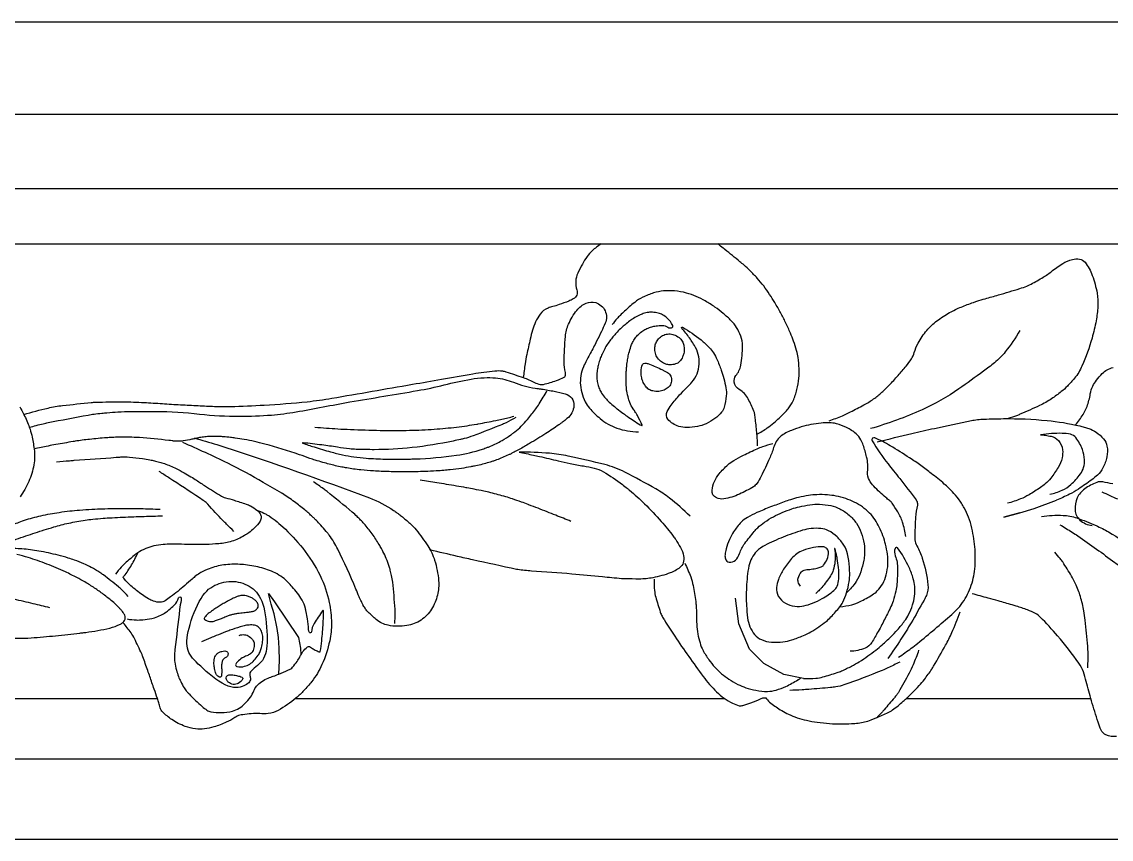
# Model space of a CAD drawing. Header units: millimetres. Extents: x 119.1 to 211.3, y 226 to 289.5.
# Drawn here: x 200.982 to 204.512, y 235.664 to 238.314 of the extents above; entities that cross this region are included whole.
import ezdxf

# ---------------------------------------------------------------- set-up
doc = ezdxf.new("R2010")
doc.units = ezdxf.units.MM

# ---------------------------------------------------------------- blocks, each defined once
blk = doc.blocks.new('*U272')
at = {"color": 0}
for p, q in [((-5.5, 1.3246), (5.5, 1.3246)), ((-5.5, 1.0257), (5.5, 1.0257)), ((-5.5, 0.7848), (5.5, 0.7848)), ((-5.5, 0.6046), (5.5, 0.6046)), ((-5.5, -0.8685), (-4.422, -0.8685)), ((-3.9747, -0.8685), (-2.5854, -0.8685)), ((-5.5, -1.064), (5.5, -1.064)), ((-5.5, -1.3246), (5.5, -1.3246))]:
    blk.add_line(p, q, dxfattribs=at)
for points in [[(-2.984, 0.6046, 0.041165), (-3.0135, 0.5823, 0.061853), (-3.0297, 0.5637, 0.020308), (-3.0447, 0.5393, 0.017926), (-3.0596, 0.5104, 0.195181), (-3.0626, 0.4558, -0.368666), (-3.0742, 0.4262, -0.02731), (-3.0887, 0.4195, -0.012903), (-3.1205, 0.4078, -0.016158), (-3.1408, 0.4016, 0.021936), (-3.1558, 0.3968, 0.152658), (-3.1818, 0.3768, 0.08564), (-3.2065, 0.3247, 0.010181), (-3.2138, 0.2964, 0.005776), (-3.225, 0.2461, 0.014475), (-3.2305, 0.2161, 0.009784), (-3.2363, 0.1715)], [(-2.4791, -0.0122, 0.022594), (-2.4457, 0.0082, 0.033194), (-2.4247, 0.0245, 0.011872), (-2.3899, 0.0569, 0.031933), (-2.3781, 0.07, 0.060413), (-2.3619, 0.0964, 0.049117), (-2.3496, 0.1324, 0.032351), (-2.3433, 0.1696, 0.039529), (-2.3426, 0.2005, 0.0208), (-2.3461, 0.2365, 0.032997), (-2.3507, 0.2588, 0.016417), (-2.3604, 0.2899, 0.019275), (-2.3706, 0.3157, 0.009926), (-2.3865, 0.3501, 0.010531), (-2.4028, 0.3819, 0.010202), (-2.4211, 0.4144, 0.012034), (-2.438, 0.4412, 0.018156), (-2.4574, 0.4684, 0.018822), (-2.4781, 0.4932, 0.014046), (-2.5021, 0.5185, 0.018922), (-2.5211, 0.536, 0.005465), (-2.5343, 0.547, 0.001499), (-2.5829, 0.5866, 0.005699), (-2.5888, 0.5912, 0.001944), (-2.6063, 0.6046)], [(-2.2453, 0.0313, 0.012745), (-2.2022, 0.0479, 0.020153), (-2.1756, 0.0603, 0.002462), (-2.1325, 0.0827, 0.012122), (-2.1239, 0.0875, 0.027533), (-2.0941, 0.1074, 0.028701), (-2.0678, 0.1296, 0.014162), (-2.0508, 0.1466, 0.00784), (-2.0215, 0.1786, 0.01251), (-1.9962, 0.2087, 0.017064), (-1.9789, 0.2319, 0.085971), (-1.9694, 0.2524, -0.058497), (-1.9571, 0.2831, -0.051475), (-1.9287, 0.3246, -0.058044), (-1.8961, 0.3551, -0.029496), (-1.8549, 0.3819, -0.034578), (-1.8171, 0.4002, -0.004865), (-1.7779, 0.4153, -0.017139), (-1.7667, 0.4191, -0.005461), (-1.7392, 0.4271, 0.003492), (-1.6963, 0.4393, 0.004257), (-1.6271, 0.4601, 0.013131), (-1.6049, 0.4676, 0.036117), (-1.5962, 0.4716, 0.007491), (-1.5561, 0.4941, 0.034319), (-1.526, 0.5146, -0.027324), (-1.4885, 0.5408, -0.073904), (-1.4571, 0.5544, -0.108142), (-1.4336, 0.5555, -0.187543), (-1.4162, 0.545, -0.076246), (-1.3927, 0.5026, -0.04419), (-1.377, 0.4453, -0.060468), (-1.3746, 0.4019, -0.029861), (-1.3803, 0.3558, -0.023826), (-1.3935, 0.2993, -0.03318), (-1.426, 0.209, -0.068863), (-1.4501, 0.1694, -0.023727), (-1.4734, 0.1435, -0.031177), (-1.4932, 0.1259, -0.01477), (-1.5245, 0.1028, -0.025789), (-1.5435, 0.0911, -0.017322), (-1.5638, 0.0808, -0.005722), (-1.6269, 0.0524, -0.014755), (-1.6381, 0.0479, -0.006276), (-1.665, 0.0384)], [(-2.4769, -0.0493, 0.004708), (-2.4781, -0.0252, 0.008645), (-2.4791, -0.0122, 0.004311), (-2.4841, 0.0359, 0.012365), (-2.4863, 0.0526, 0.05988), (-2.4894, 0.0631, 0.015053), (-2.5075, 0.1025, 0.152203), (-2.5363, 0.1327, -0.227821), (-2.5529, 0.1562, -0.216459), (-2.5473, 0.1777, 0.12638), (-2.5318, 0.2112, 0.044678), (-2.5259, 0.2745, 0.090556), (-2.5315, 0.3055, 0.048551), (-2.5455, 0.334, 0.05678), (-2.5623, 0.3554, 0.022926), (-2.5885, 0.3796, 0.024307), (-2.6153, 0.4, 0.021278), (-2.6467, 0.4197, 0.023729), (-2.6764, 0.4348, 0.044782), (-2.7076, 0.4456, 0.03758), (-2.7464, 0.4522, 0.047079), (-2.7819, 0.4521, 0.050947), (-2.8141, 0.4457, 0.040747), (-2.8495, 0.4316, 0.050762), (-2.8754, 0.4153, 0.01631), (-2.8931, 0.4004, 0.00938), (-2.9226, 0.373, 0.022013), (-2.9321, 0.363, 0.01202), (-2.9484, 0.3434)], [(-4.8544, 0.052, -0.017292), (-4.7763, 0.0729, -0.029342), (-4.7293, 0.0809, -0.002614), (-4.636, 0.0907, -0.016324), (-4.621, 0.0917, -0.010057), (-4.5344, 0.0929, -0.012544), (-4.4651, 0.0907, -0.002344), (-4.4059, 0.0871, 0.002876), (-4.3467, 0.0835, 0.001799), (-4.2894, 0.0805, 0.001976), (-4.2372, 0.0782, 0.016601), (-4.1849, 0.0778, 0.007928), (-4.0757, 0.0824, 0.010524), (-3.9369, 0.0934, 0.018082), (-3.8567, 0.1044, 0.000047), (-3.7262, 0.1271, -0.000022), (-3.5957, 0.1498, -0.000009), (-3.501, 0.1663, -0.000008), (-3.3993, 0.184, -0.019617), (-3.328, 0.1935, -0.058942), (-3.304, 0.1929, -0.041423), (-3.2924, 0.1903, -0.008337), (-3.2363, 0.1715, -0.031284), (-3.1999, 0.1559, 0.063288), (-3.1814, 0.1494, 0.11331), (-3.1706, 0.1495, 0.027774), (-3.1289, 0.1622, 0.02563), (-3.1037, 0.1729, 0.173606), (-3.1007, 0.1759, 0.169603), (-3.0996, 0.1882, -0.060552), (-3.1036, 0.2218, -0.011132), (-3.1026, 0.2634, -0.011093), (-3.0998, 0.3051, -0.080529), (-3.0897, 0.3445, -0.062678), (-3.0631, 0.3893, -0.131199), (-3.0322, 0.4127, -0.168804), (-3.0018, 0.4143, -0.217886), (-2.9714, 0.3881, -0.214379), (-2.9711, 0.3474, -0.006798), (-2.9832, 0.3208, -0.005611), (-2.9987, 0.289, -0.009741), (-3.0192, 0.2498, 0.010316), (-3.0386, 0.2127, 0.121707), (-3.0515, 0.155, 0.112037), (-3.0358, 0.0928, 0.065895), (-3.0221, 0.0728, 0.032801), (-2.9873, 0.0388, 0.09329), (-2.9332, 0.0078, 0.081593), (-2.8631, -0.0044)], [(-1.4474, 0.0179, 0.036292), (-1.4224, 0.0519, 0.052938), (-1.4096, 0.0779, 0.047705), (-1.399, 0.1186, -0.076206), (-1.391, 0.1437, -0.04598), (-1.3792, 0.1626, -0.035474), (-1.3603, 0.1843, -0.12963), (-1.3254, 0.2045, 0.150859)], [(-1.6269, 0.324, -0.032426), (-1.6747, 0.2548, -0.055051), (-1.7096, 0.2195, -0.01219), (-1.7454, 0.1919, -0.005625), (-1.8249, 0.1349, -0.04687), (-1.9443, 0.0672, -0.036104), (-2.1115, 0.006)], [(-4.868, 0.0763, -0.03426), (-4.8544, 0.052, -0.010433), (-4.8452, 0.0314, -0.010462), (-4.8369, 0.0105, -0.035305), (-4.8292, -0.0156, -0.021294), (-4.8214, -0.0601, -0.074116), (-4.8222, -0.1114, -0.066957), (-4.8389, -0.1656, -0.042115), (-4.8671, -0.2153, -0.048687)], [(-4.8369, 0.0105, -0.004228), (-4.7916, 0.0221, -0.012185), (-4.7758, 0.0256, -0.002206), (-4.6464, 0.0502, -0.014888), (-4.6272, 0.0532, -0.00397), (-4.6021, 0.0561, -0.005926), (-4.5854, 0.0577, -0.007883), (-4.5498, 0.0602, -0.006515), (-4.5066, 0.0619, -0.00685), (-4.4924, 0.0621, -0.001494), (-4.4269, 0.0619, -0.026851), (-4.2854, 0.0534, 0.029176), (-4.1552, 0.0461, 0.01859), (-4.0526, 0.0502, 0.023644), (-3.9726, 0.0603, 0.005011), (-3.8853, 0.0763, -0.004855), (-3.798, 0.0924, -0.002522), (-3.6886, 0.1108, 0.002251), (-3.5792, 0.1293, 0.019435), (-3.4924, 0.1478, -0.019485), (-3.4056, 0.1664, -0.03024), (-3.363, 0.1711, -0.035061), (-3.3261, 0.1704, -0.074387), (-3.2682, 0.1563, 0.060532), (-3.1976, 0.1371, 0.001454), (-3.188, 0.1357, -0.001268), (-3.1769, 0.1342, -0.013055), (-3.1359, 0.1271, -0.015127), (-3.101, 0.1191, -0.167956), (-3.0791, 0.1045, -0.181975), (-3.0722, 0.0811, -0.103665), (-3.0789, 0.0577, -0.101199), (-3.0947, 0.0384, -0.001745), (-3.1047, 0.0303, -0.011217), (-3.1063, 0.0291, -0.001875), (-3.1134, 0.024, -0.001726), (-3.1212, 0.0184, -0.011802), (-3.1628, -0.0096, -0.009482), (-3.2161, -0.0423, -0.005065), (-3.2497, -0.0616, -0.010396), (-3.2663, -0.0704, -0.003773), (-3.2759, -0.0752, -0.004253), (-3.2845, -0.0793, -0.010706), (-3.304, -0.0879, -0.011155), (-3.323, -0.0954, -0.006198), (-3.333, -0.0989, -0.006141), (-3.3432, -0.1022, -0.010141), (-3.3635, -0.108, -0.009572), (-3.3852, -0.1133, -0.00449), (-3.3947, -0.1154, -0.003592), (-3.4068, -0.1178, -0.011434), (-3.436, -0.1227, -0.00905), (-3.4733, -0.1274, -0.005638), (-3.4936, -0.1294, -0.004631), (-3.5184, -0.1312, -0.009264), (-3.5548, -0.133, -0.005835), (-3.6128, -0.134, -0.008253), (-3.6713, -0.1334, -0.009573), (-3.7217, -0.131, -0.00745), (-3.7625, -0.1278, -0.012377), (-3.787, -0.1248, -0.005869), (-3.808, -0.1215, -0.007554), (-3.8242, -0.1185, -0.006465), (-3.8453, -0.114, -0.006766), (-3.8653, -0.1091, -0.007214), (-3.8855, -0.1036, -0.005711), (-3.9109, -0.096, -0.011298), (-3.9277, -0.0903, 0.005566), (-3.9616, -0.0784, 0.014549), (-4.0741, -0.044, 0.025049), (-4.1408, -0.0293, 0.005358), (-4.1696, -0.0247, 0.009923), (-4.1852, -0.0227, 0.004622), (-4.2079, -0.0205, 0.008486), (-4.2202, -0.0196, 0.009525), (-4.2349, -0.0191, 0.010994), (-4.2476, -0.0192, 0.010059), (-4.2597, -0.0198, 0.013599), (-4.2687, -0.0206, 0.007694), (-4.2767, -0.0218, 0.007242), (-4.2851, -0.0232, 0.015815), (-4.2975, -0.0259, -0.005029), (-4.3099, -0.0286, -0.012707), (-4.3379, -0.0336, -0.0277), (-4.3509, -0.0349, -0.01942), (-4.3601, -0.0349, -0.018447), (-4.3697, -0.0342, -0.007497), (-4.3746, -0.0336, 0.003638), (-4.3845, -0.0323, 0.015001), (-4.4803, -0.0232, 0.021821), (-4.5464, -0.0218, 0.005511), (-4.5691, -0.0226, 0.006966), (-4.587, -0.0237, 0.009363), (-4.6417, -0.0287, 0.01087), (-4.6886, -0.0349, 0.00373), (-4.6951, -0.036, 0.000441), (-4.7507, -0.0455, 0.008634), (-4.7762, -0.0503, 0.004841), (-4.8214, -0.0601)], [(-3.2609, 0.0417, -0.007876), (-3.2917, 0.0252, -0.021788), (-3.3032, 0.0199, -0.008197), (-3.3986, -0.0172, -0.026972), (-3.4283, -0.0264, -0.006725), (-3.4398, -0.0291, -0.003273), (-3.4634, -0.0342, -0.024502), (-3.5969, -0.0555, -0.027032), (-3.7192, -0.0622, -0.008182), (-3.7774, -0.0612, -0.021313), (-3.7997, -0.0596, -0.009917), (-3.8387, -0.0542, 0.007663), (-3.8891, -0.047, 0.004885), (-3.9501, -0.0398, 0.182633), (-3.9518, -0.0403, 0.610341), (-3.9517, -0.0409, 0.006753), (-3.9141, -0.0533, 0.009231), (-3.8605, -0.0692, 0.012849), (-3.8216, -0.0789, 0.019212), (-3.7851, -0.0856, 0.017756), (-3.7452, -0.0898, 0.012017), (-3.6836, -0.0927, 0.010647), (-3.6139, -0.0928, 0.002073), (-3.6064, -0.0926, 0.000823), (-3.5876, -0.0921, 0.028102), (-3.4524, -0.0802, 0.044591), (-3.369, -0.0604, 0.007438), (-3.3519, -0.0544, 0.013272), (-3.3424, -0.0506, 0.024582), (-3.3051, -0.0324, 0.030697), (-3.277, -0.0146, 0.005677), (-3.2691, -0.0088, 0.00822), (-3.2639, -0.0046, 0.023597), (-3.2429, 0.014, 0.022555), (-3.2229, 0.0355, 0.007348), (-3.2215, 0.0372, 0.000767), (-3.2083, 0.0538, 0.024676), (-3.1848, 0.0865, 0.020181), (-3.1597, 0.129)], [(-3.9115, 0.0107, 0.004073), (-3.8372, 0.0054, 0.007422), (-3.7964, 0.0034, 0.000238), (-3.7004, 0.0003, 0.004112), (-3.6948, 0.0002, 0.005002), (-3.6503, -0.0001, 0.004918), (-3.605, 0.0006, 0.005623), (-3.5647, 0.002, 0.005713), (-3.5251, 0.0043, 0.005979), (-3.488, 0.0073, 0.006344), (-3.4531, 0.011, 0.005876), (-3.4183, 0.0156, 0.006604), (-3.3873, 0.0205, 0.005166), (-3.3822, 0.0214, 0.00047), (-3.3258, 0.0323, 0.009673), (-3.3056, 0.0366, 0.004992), (-3.2666, 0.0461)], [(-2.0895, -0.0371, -0.003915), (-1.9778, -0.0096, -0.005972), (-1.9042, 0.0069, -0.000657), (-1.7845, 0.0321, -0.008189), (-1.7749, 0.034, -0.031689), (-1.7539, 0.0363, -0.00905), (-1.6802, 0.0384, -0.026685), (-1.5393, 0.0324, -0.03504), (-1.4333, 0.0147, -0.00991), (-1.4187, 0.0108, -0.009793), (-1.4041, 0.0064, -0.074257), (-1.3796, -0.0058, -0.064729), (-1.3565, -0.027, -0.129319), (-1.345, -0.051, -0.098512), (-1.3454, -0.0857, -0.068103), (-1.3581, -0.1212, -0.088051), (-1.3759, -0.1445, -0.026657), (-1.3945, -0.1598, -0.012279), (-1.4373, -0.1897, -0.0293), (-1.4666, -0.2067, -0.021322), (-1.509, -0.2259)], [(-1.9973, -0.3438, 0.046713), (-2.0075, -0.2975, 0.060041), (-2.0229, -0.264, 0.008348), (-2.0413, -0.235, 0.060737), (-2.0443, -0.2314, 0.023934), (-2.0499, -0.2267, -0.011923), (-2.0614, -0.2175, -0.02783), (-2.1006, -0.1809, -0.061898), (-2.115, -0.1615, -0.156548), (-2.1206, -0.1343, 0.08702), (-2.1239, -0.0853, 0.02009), (-2.1347, -0.0477, 0.041995), (-2.1421, -0.0305, 0.094083), (-2.1581, -0.0106, 0.064892), (-2.1889, 0.0094, 0.043236), (-2.2217, 0.0218, 0.064735), (-2.2449, 0.0252, 0.02921), (-2.2714, 0.0241, 0.023354), (-2.3041, 0.0192, 0.023543), (-2.3356, 0.0114, 0.022955), (-2.367, 0.0005, 0.062659), (-2.4022, -0.0189, 0.112962), (-2.4169, -0.0359, 0.044978), (-2.4252, -0.0555, -0.025569), (-2.4384, -0.0904, -0.014025), (-2.4658, -0.1484, -0.033615), (-2.4794, -0.1715, -0.103901), (-2.4907, -0.1822, -0.031357), (-2.5357, -0.2062, -0.067362), (-2.5862, -0.2215, -0.145505), (-2.6108, -0.2183, -0.328765), (-2.6247, -0.1938, -0.146416), (-2.6016, -0.1404, -0.032363), (-2.5734, -0.1111, -0.054527), (-2.5539, -0.0968, -0.014913), (-2.5231, -0.0802, -0.010506), (-2.4782, -0.0589, -0.023972), (-2.4606, -0.052, -0.013245), (-2.4281, -0.042)], [(-4.3024, -0.0243, -0.00272), (-4.2289, -0.0456, -0.007658), (-4.203, -0.0537, -0.010394), (-3.7349, -0.2186, -0.058752), (-3.6566, -0.259, -0.002128), (-3.6457, -0.2665, -0.006385), (-3.6421, -0.269, -0.015538), (-3.6313, -0.2774, -0.005935), (-3.6038, -0.3007, -0.046332), (-3.583, -0.3224, -0.022027), (-3.5458, -0.3737, -0.070676), (-3.5236, -0.4206, -0.054167), (-3.5107, -0.4868, -0.081973), (-3.5144, -0.5333, -0.076927), (-3.5335, -0.579, -0.108878), (-3.5676, -0.6144, -0.107477), (-3.6139, -0.6325, -0.089781), (-3.6739, -0.6313, -0.125507), (-3.7129, -0.6125, -0.019085), (-3.7394, -0.5885, -0.05669), (-3.7471, -0.5791, -0.003443), (-3.7547, -0.5669, -0.017251), (-3.7562, -0.5644, -0.005984), (-3.7611, -0.5547, -0.007522), (-3.7649, -0.5469, -0.014142), (-3.7684, -0.5387, 0.004657), (-3.7785, -0.5138, 0.016818), (-3.8375, -0.3846, 0.045342), (-3.8652, -0.3397, 0.003662), (-3.8718, -0.331, 0.008562), (-3.8747, -0.3274, 0.009637), (-3.8927, -0.3066, 0.012817), (-3.9069, -0.2915, 0.004925), (-3.9115, -0.2869, 0.00306), (-3.9191, -0.2797, 0.016801), (-3.9446, -0.2571, 0.013643), (-3.9777, -0.2313, 0.008111), (-3.9979, -0.217, 0.008732), (-4.017, -0.2043, 0.010091), (-4.0188, -0.2032, 0.000304), (-4.0787, -0.1683, 0.016464), (-4.194, -0.1063, 0.013462), (-4.3393, -0.0391)], [(-2.0203, -0.7349, 0.006618), (-1.979, -0.7055, 0.013038), (-1.9587, -0.6898, 0.009325), (-1.8479, -0.596, 0.036981), (-1.8223, -0.5699, 0.03946), (-1.8041, -0.5445, 0.03988), (-1.7903, -0.5169, 0.031068), (-1.7799, -0.4857, 0.034707), (-1.7743, -0.4568, 0.024202), (-1.7718, -0.4224, 0.022778), (-1.7725, -0.3857, 0.020157), (-1.7763, -0.3506, 0.020289), (-1.7828, -0.3163, 0.032523), (-1.7936, -0.2804, 0.03751), (-1.8073, -0.2509, 0.032145), (-1.8261, -0.2216, 0.03682), (-1.846, -0.1986, 0.011663), (-1.8722, -0.1735, 0.015774), (-1.8926, -0.156, 0.006796), (-1.9143, -0.139, 0.004406), (-1.9483, -0.1137, 0.014358), (-1.9844, -0.0888, 0.008524), (-2.0471, -0.0496, 0.035325), (-2.0971, -0.0243, 0.285149), (-2.1045, -0.0254, 0.366401), (-2.1058, -0.0338, 0.030118), (-2.0541, -0.1084, 0.001419), (-2.0362, -0.131, -0.00129), (-2.0165, -0.1559, -0.005195), (-1.9635, -0.2247, -0.069155), (-1.9604, -0.2305, -0.151062), (-1.9595, -0.2421, 0.043133), (-1.9653, -0.2815, 0.007864), (-1.9675, -0.3355, 0.022783), (-1.9672, -0.3542, 0.116097), (-1.9611, -0.3742, -0.055092), (-1.9434, -0.4141, -0.049529), (-1.9251, -0.5007, -0.129398), (-1.9302, -0.5346, -0.026041), (-1.9375, -0.5494, -0.005022), (-1.9799, -0.6235, -0.011687), (-2.0125, -0.6763, -0.009598), (-2.0548, -0.7388)], [(-1.5297, -0.206, 0.064821), (-1.4905, -0.1938, 0.078069), (-1.462, -0.1749, 0.046947), (-1.4312, -0.1409, 0.090647), (-1.4206, -0.1194, 0.088154), (-1.418, -0.0947, 0.065055), (-1.4248, -0.0618, 0.083492), (-1.4458, -0.0232, 0.18007), (-1.4636, -0.0123, 0.039681), (-1.4902, -0.0093, 0.0304), (-1.525, -0.0102, 0.004239), (-1.5599, -0.0136, 0.898304), (-1.5599, -0.0139, 0.009234), (-1.5574, -0.0141, -0.004404), (-1.5524, -0.0145, -0.017596), (-1.5449, -0.0155, -0.006927), (-1.5259, -0.0188, -0.171149), (-1.5021, -0.0327, -0.144894), (-1.4891, -0.0622, -0.09255), (-1.4906, -0.0891, -0.074783), (-1.5032, -0.1198, -0.031755), (-1.5271, -0.1545, -0.05206), (-1.545, -0.1729, -0.025756), (-1.5605, -0.1846, -0.011297), (-1.5976, -0.2084, -0.043864), (-1.6249, -0.222, -0.029883), (-1.6675, -0.2358)], [(-1.3614, -0.1987, 0.010954), (-1.3106, -0.2218, 0.021455)], [(-1.3261, -0.1734, 0.008479), (-1.3587, -0.1665, 0.141736), (-1.3781, -0.1682, 0.061779), (-1.417, -0.1891, 0.131406), (-1.4414, -0.2186, 0.126683), (-1.4484, -0.2576, 0.192371), (-1.4326, -0.2901, 0.158662), (-1.393, -0.3079)], [(-3.25, -0.0702, -0.001646), (-3.2035, -0.0798, -0.003917), (-3.1841, -0.0841, -0.000574), (-3.123, -0.0981, 0.00091), (-3.0846, -0.1069, 0.020031), (-3.0408, -0.1149, -0.025569), (-3.0066, -0.1216, -0.071449), (-2.9763, -0.134, -0.031561), (-2.915, -0.1754, -0.002859), (-2.8996, -0.1873, -0.005769), (-2.8921, -0.1934, -0.022078), (-2.8433, -0.2375, -0.018389), (-2.7893, -0.2949, -0.008149), (-2.7694, -0.3184, -0.008166), (-2.7504, -0.3424, -0.020897), (-2.7424, -0.3538, -0.009821), (-2.727, -0.379, -0.088573), (-2.7169, -0.4065, -0.117992), (-2.7181, -0.4286, -0.153493), (-2.729, -0.4445, -0.08182), (-2.76, -0.4616, -0.0371), (-2.8163, -0.4771, -0.048811), (-2.8606, -0.4814, -0.004389), (-2.9058, -0.4809, -0.016062), (-2.9181, -0.4803, -0.003905), (-2.9802, -0.4746, 0.002461), (-3.0786, -0.4653, 0.007299), (-3.2096, -0.4555, -0.021307), (-3.2544, -0.4509, -0.017217), (-3.258, -0.4503, -0.000439), (-3.4006, -0.4191, -0.003156), (-3.45, -0.408, -0.00175), (-3.5389, -0.387)], [(-2.6958, -0.2774, 0.023498), (-2.7624, -0.2192, 0.03889), (-2.8068, -0.1893, 0.009416), (-2.9074, -0.1349, 0.030699), (-2.9395, -0.1207, 0.027457), (-2.9718, -0.1107, 0.007583), (-3.0909, -0.0828, 0.033734), (-3.1514, -0.0739, 0.02088), (-3.25, -0.0702)], [(-4.7484, -0.1011, -0.00055), (-4.7068, -0.0978, -0.001452), (-4.6911, -0.0966, -0.000544), (-4.5555, -0.0869, -0.004841), (-4.5402, -0.0859, -0.030897), (-4.5127, -0.0862, -0.01988), (-4.4701, -0.091, -0.007475), (-4.4459, -0.0951, -0.012654), (-4.4317, -0.0981, -0.01157), (-4.4152, -0.1024, -0.011779), (-4.3992, -0.1074, -0.01708), (-4.3802, -0.1146, -0.016339), (-4.3608, -0.1234, -0.012149), (-4.3349, -0.137, -0.013971), (-4.3131, -0.15, -0.003789), (-4.2956, -0.1612, 0.002219), (-4.2658, -0.1805, 0.003904), (-4.2144, -0.2129, 0.043739), (-4.2095, -0.2154, 0.030581), (-4.2008, -0.2182, -0.009766), (-4.1733, -0.2261, -0.002051), (-4.1545, -0.2319, -0.001914), (-4.1344, -0.2383, -0.051544), (-4.1201, -0.2446, -0.032602), (-4.0995, -0.2582, -0.092643), (-4.089, -0.2698, -0.127392), (-4.0857, -0.2807, -0.152727), (-4.0891, -0.2936, -0.066076), (-4.1083, -0.3168, -0.022933), (-4.1259, -0.3316, -0.032046), (-4.1396, -0.3408, -0.05491), (-4.181, -0.3591, -0.058786), (-4.2225, -0.3671, -0.009274), (-4.2653, -0.3694, -0.010188), (-4.3044, -0.3699, -0.009442), (-4.3442, -0.3689, 0.01156), (-4.3767, -0.3683, 0.025383), (-4.4035, -0.3697, 0.022784), (-4.433, -0.3742, 0.051843), (-4.4596, -0.3824, 0.048986), (-4.4855, -0.3965, 0.023007), (-4.4974, -0.4054, 0.008993), (-4.5263, -0.4302, 0.028605), (-4.5392, -0.4431, 0.017815), (-4.558, -0.4657)], [(-4.1739, -0.3272, -0.002318), (-4.1977, -0.3038, -0.004559), (-4.2096, -0.2917, -0.01023), (-4.2586, -0.2391, 0.049335), (-4.2696, -0.229, 0.015499), (-4.2732, -0.2265, 0.00058), (-4.3714, -0.1619, 0.001134), (-4.3855, -0.1528, 0.000521), (-4.4161, -0.1329)], [(-3.6525, -0.6258, 0.008695), (-3.6515, -0.5926, 0.021152), (-3.6518, -0.5789, 0.007924), (-3.6594, -0.4917, 0.031112), (-3.663, -0.4697, 0.009117), (-3.6674, -0.4523, 0.013966), (-3.6707, -0.4412, 0.017878), (-3.6803, -0.4152, 0.019092), (-3.6911, -0.3917, 0.009167), (-3.6961, -0.382, 0.006666), (-3.7035, -0.3691, 0.025121), (-3.7259, -0.3349, 0.024531), (-3.7523, -0.3023, 0.008651), (-3.7634, -0.2902, 0.008815), (-3.7748, -0.2788, 0.019702), (-3.7904, -0.2646, 0.00395), (-3.8718, -0.1981, 0.015115), (-3.8839, -0.1889, 0.005779), (-3.9166, -0.1663)], [(-3.082, -0.2944, 0.001495), (-3.1311, -0.2747, 0.002617), (-3.1592, -0.2636, 0.000057), (-3.2181, -0.2409, 0.001507), (-3.2204, -0.24, 0.005429), (-3.2425, -0.2319, 0.004208), (-3.2712, -0.222, 0.007509), (-3.2934, -0.2149, 0.006992), (-3.3174, -0.208, 0.006838), (-3.3418, -0.2017, 0.007383), (-3.3647, -0.1965, 0.00398), (-3.3952, -0.1903, 0.005178), (-3.4188, -0.1859, 0.001402), (-3.4211, -0.1855, 0.000051), (-3.4854, -0.1747, 0.002458), (-3.5163, -0.1696, 0.001404), (-3.5703, -0.1612)], [(-2.2104, -0.5712, 0.039457), (-2.1722, -0.5647, 0.053327), (-2.1452, -0.5547, 0.024626), (-2.1059, -0.5327, 0.053798), (-2.0896, -0.5199, 0.070565), (-2.0717, -0.4966, 0.067418), (-2.0603, -0.468, 0.0465), (-2.0549, -0.433, 0.051751), (-2.0563, -0.4012, 0.023039), (-2.0626, -0.3688, 0.026872), (-2.0708, -0.3416, 0.027439), (-2.0831, -0.3128, 0.032163), (-2.0964, -0.2895, 0.048567), (-2.1142, -0.2676, 0.044419), (-2.1376, -0.2477, 0.037222), (-2.1638, -0.2321, 0.038366), (-2.1912, -0.2209, 0.02765), (-2.223, -0.2125, 0.032546), (-2.2506, -0.2087, 0.025136), (-2.2855, -0.208, 0.03331), (-2.3117, -0.2105, 0.017141), (-2.3445, -0.2171, 0.020901), (-2.371, -0.2245, 0.008747), (-2.3908, -0.2313, 0.003909), (-2.4348, -0.2477, 0.014924), (-2.4791, -0.2662, 0.020648), (-2.5101, -0.2818, 0.074571), (-2.5301, -0.2972, 0.047192), (-2.5548, -0.3284, 0.040199), (-2.568, -0.3528, 0.034013), (-2.5792, -0.3837, 0.052378), (-2.5827, -0.4029, 0.081799), (-2.5815, -0.4154, 0.298651), (-2.5687, -0.427, 0.240827), (-2.549, -0.4205, 0.114684), (-2.5355, -0.3985, -0.080549), (-2.5186, -0.3663, -0.010137), (-2.4877, -0.3269, -0.031841), (-2.4768, -0.3152, -0.036431), (-2.4546, -0.297, -0.031129), (-2.426, -0.2794, -0.021638), (-2.397, -0.2656, -0.021136), (-2.3663, -0.2541, -0.024093), (-2.3418, -0.2473, -0.0175), (-2.3075, -0.2409, -0.047493), (-2.2762, -0.2391, -0.039952), (-2.2393, -0.2435, -0.070882), (-2.2109, -0.2536, -0.0585), (-2.1807, -0.2742, -0.062734), (-2.1571, -0.3005, -0.064039), (-2.1412, -0.3313, -0.049167), (-2.1321, -0.3668, -0.053113), (-2.1306, -0.4008, -0.037571), (-2.1332, -0.4203, -0.018955), (-2.1428, -0.4579, -0.076947), (-2.1578, -0.4899, -0.056269), (-2.189, -0.5265)], [(-4.9456, -0.3299, -0.010593), (-4.9165, -0.3154, -0.019712), (-4.9004, -0.3086, -0.001784), (-4.859, -0.2931, -0.010918), (-4.8522, -0.2907, -0.011117), (-4.8262, -0.283, -0.010906), (-4.7994, -0.2763, -0.009656), (-4.7696, -0.2701, -0.009927), (-4.7405, -0.2653, -0.007884), (-4.7061, -0.2608, -0.008426), (-4.6739, -0.2577, -0.006174), (-4.6341, -0.255, -0.00681), (-4.5981, -0.2535, -0.004707), (-4.5922, -0.2534, -0.000343), (-4.5115, -0.2528, -0.008505), (-4.4762, -0.2531, -0.004718), (-4.4127, -0.2554)], [(-4.939, -0.3778, -0.008869), (-4.8868, -0.3557, -0.015424), (-4.8562, -0.3444, -0.000462), (-4.7947, -0.324, -0.005181), (-4.7892, -0.3222, -0.004302), (-4.7574, -0.3127, -0.005765), (-4.7336, -0.3061, -0.010299), (-4.7093, -0.3002, -0.0096), (-4.683, -0.2949, -0.009354), (-4.6561, -0.2906, -0.010096), (-4.6311, -0.2875, -0.005403), (-4.5977, -0.2845, -0.00703), (-4.5719, -0.2828, -0.00189), (-4.5685, -0.2826, -0.000092), (-4.4988, -0.2795, -0.003296), (-4.4648, -0.2783, -0.001898), (-4.4058, -0.2767)], [(-4.0995, -0.2582, -0.014888), (-4.0772, -0.2675, -0.031751), (-4.0671, -0.2728, -0.050698), (-4.0159, -0.3119, -0.034317), (-3.9511, -0.3816, -0.056367), (-3.8947, -0.47, -0.064173), (-3.8651, -0.5573, -0.047036), (-3.858, -0.6241, -0.055165), (-3.8637, -0.6812, -0.05129), (-3.8887, -0.7586, -0.064409), (-3.9222, -0.8141, -0.022727), (-3.9472, -0.8428, -0.024637), (-3.9727, -0.8669, -0.049705), (-4.0303, -0.9073, -0.103386), (-4.0629, -0.9175, -0.045464), (-4.0898, -0.9177, 0.043898), (-4.1177, -0.9179, 0.010367), (-4.1453, -0.921, 0.029438), (-4.155, -0.9229, 0.088379), (-4.1708, -0.9301, -0.047763), (-4.1987, -0.9457, -0.030314), (-4.239, -0.9606, -0.041676), (-4.2696, -0.967, -0.063853), (-4.2984, -0.967, -0.053535), (-4.3318, -0.9589, -0.032066), (-4.3542, -0.9493, -0.031736), (-4.3754, -0.9367, -0.048792), (-4.4045, -0.9124, -0.114452), (-4.4131, -0.8985, -0.016304), (-4.4177, -0.8828, 0.017865), (-4.422, -0.8685, 0.000266), (-4.4322, -0.8388, 0.000369), (-4.4395, -0.8173, 0.001558), (-4.4531, -0.7781, 0.001358), (-4.469, -0.7331, 0.023231), (-4.4727, -0.7239, 0.004207), (-4.4962, -0.6745, 0.04163), (-4.5073, -0.6557, 0.022519), (-4.5323, -0.6237)], [(-1.5576, -0.2789, -0.047157), (-1.4872, -0.275, -0.074237), (-1.4431, -0.2834, -0.019503), (-1.3805, -0.308, -0.028539), (-1.3396, -0.3289, -0.039949), (-1.2519, -0.3899, -0.041601)], [(-1.3146, -0.9915, -0.127049), (-1.3484, -0.9867, -0.198928), (-1.3641, -0.9709, -0.018638), (-1.3737, -0.945, -0.007112), (-1.3952, -0.8759, -0.00939), (-1.4125, -0.8131, 0.019145), (-1.4215, -0.7825, 0.073836), (-1.4361, -0.754, 0.021008), (-1.5051, -0.6658, 0.018167), (-1.5611, -0.6046, 0.078826), (-1.5766, -0.5932, 0.027856), (-1.6027, -0.5815, 0.020901), (-1.6388, -0.5693, 0.000565), (-1.6524, -0.5654, 0.000171), (-1.6972, -0.5525, 0.002896), (-1.7299, -0.5433, 0.001815), (-1.7821, -0.5291)], [(-2.189, -0.5265, 0.033856), (-2.1805, -0.4901, 0.047399), (-2.1787, -0.4633, 0.020335), (-2.1815, -0.4218, 0.037675), (-2.1856, -0.3997, 0.07395), (-2.1975, -0.3721, 0.062982), (-2.2197, -0.3447, 0.071994), (-2.2476, -0.3247, 0.098104), (-2.2718, -0.3177, 0.045392), (-2.3036, -0.3179, 0.050797), (-2.3314, -0.3235, 0.00932), (-2.3633, -0.3339, 0.009415), (-2.3944, -0.3454, 0.013099), (-2.4249, -0.3583, 0.013588), (-2.4536, -0.3723, 0.073213), (-2.4798, -0.3913, 0.087232), (-2.4957, -0.4134, 0.051736), (-2.505, -0.4389, 0.039969), (-2.5107, -0.4736, 0.008826), (-2.513, -0.5083, 0.010053), (-2.5139, -0.5388, 0.017795), (-2.5131, -0.5677, 0.013091), (-2.5096, -0.6067, 0.070865), (-2.5019, -0.6359, 0.072108), (-2.4866, -0.6612, 0.11614), (-2.4649, -0.6779, 0.092625), (-2.4317, -0.6859, 0.040901), (-2.3952, -0.6848, 0.050934), (-2.3665, -0.6786, 0.020653), (-2.3288, -0.6646, 0.03036), (-2.3042, -0.6525, 0.020281), (-2.279, -0.6367, 0.020378), (-2.2553, -0.619, 0.033949), (-2.2393, -0.6042, 0.016905), (-2.2104, -0.5712, 0.059801), (-2.2009, -0.5563, 0.032938), (-2.189, -0.5265)], [(-1.4973, -0.3054, -0.005275), (-1.4578, -0.3296, -0.011085), (-1.4394, -0.3417, -0.008329), (-1.3197, -0.4275, -0.033992), (-1.2922, -0.4509, -0.037115), (-1.2733, -0.4724, -0.035367), (-1.2568, -0.4977, -0.031539), (-1.2417, -0.5295, -0.036284), (-1.2324, -0.5586, -0.020129), (-1.2263, -0.5894, -0.017427), (-1.222, -0.6253, -0.018441), (-1.2201, -0.664, -0.01906), (-1.2211, -0.7015, -0.033832), (-1.2265, -0.742, -0.042865), (-1.2355, -0.7729, -0.0241), (-1.2419, -0.7871, -0.007374), (-1.2655, -0.8321, -0.025241), (-1.2773, -0.8516, -0.015482), (-1.2992, -0.8817)], [(-4.5165, -0.5376, 0.010579), (-4.538, -0.5156, 0.023402), (-4.5484, -0.5064, 0.00509), (-4.5965, -0.4683, 0.022099), (-4.608, -0.4602, 0.010179), (-4.6226, -0.4512, 0.01121), (-4.6362, -0.4436, 0.019123), (-4.6607, -0.4319, 0.016224), (-4.6906, -0.4201, 0.014128), (-4.711, -0.4134, 0.008908), (-4.7437, -0.4043, 0.01929), (-4.8063, -0.3908, 0.022507), (-4.8607, -0.3837, 0.008169), (-4.8648, -0.3834, 0.001048), (-4.8967, -0.3818, 0.032752), (-4.9587, -0.3829, 0.026784), (-5.0337, -0.3932)], [(-2.3383, -0.5048, -0.106351), (-2.3455, -0.491, -0.13179), (-2.3456, -0.4783, -0.115175), (-2.3352, -0.4586, -0.177725), (-2.3224, -0.4515, -0.025642), (-2.3131, -0.4505, 0.024498), (-2.3033, -0.4496, 0.019339), (-2.284, -0.4459, 0.028201), (-2.271, -0.4421, 0.14638), (-2.2632, -0.4364, 0.062596), (-2.252, -0.4172, 0.113512), (-2.2478, -0.3933, 0.216653), (-2.2539, -0.3817, 0.151815), (-2.2658, -0.3771, 0.063733), (-2.2958, -0.379, 0.042406), (-2.3299, -0.3887, 0.066135), (-2.3499, -0.3995, 0.060097), (-2.3671, -0.4153, 0.032575), (-2.3928, -0.4498, 0.051022), (-2.4096, -0.4825, 0.068586), (-2.416, -0.5092, 0.156952), (-2.41, -0.5366, 0.135385), (-2.387, -0.5592, 0.089532), (-2.3569, -0.5695, 0.09483), (-2.3268, -0.5683, 0.038027), (-2.2991, -0.5596, 0.032141), (-2.2681, -0.5448, 0.046201), (-2.2299, -0.5186, 0.12138), (-2.2192, -0.5043, 0.08097), (-2.2138, -0.4812, 0.051153), (-2.2149, -0.4438, 0.004493), (-2.219, -0.4152, 0.017384), (-2.2204, -0.4079, 0.009318), (-2.2266, -0.3826, 0.352014), (-2.2272, -0.3821, 0.487419), (-2.2282, -0.3835, -0.051358), (-2.2258, -0.3963, -0.047069), (-2.2263, -0.4257, -0.051088), (-2.232, -0.4522, -0.066551), (-2.2409, -0.471, -0.029297), (-2.269, -0.5089, -0.026005), (-2.276, -0.5164, -0.01582), (-2.2885, -0.5278)], [(-2.3283, -0.804, 0.028465), (-2.2884, -0.803, 0.049081), (-2.2657, -0.7988, 0.008263), (-2.2193, -0.7847, 0.026341), (-2.2051, -0.7793, 0.015677), (-2.1723, -0.7636, 0.019943), (-2.1475, -0.7494, 0.013386), (-2.1195, -0.7308, 0.014114), (-2.0938, -0.7117, 0.013686), (-2.0734, -0.6946, 0.009616), (-2.0455, -0.669, 0.023303), (-2.0236, -0.6459, 0.020234), (-2.0007, -0.6173, 0.04377), (-1.9878, -0.5962, 0.032434), (-1.975, -0.5654, 0.052593), (-1.9686, -0.5373, 0.048211), (-1.9679, -0.506, 0.053609), (-1.9725, -0.4805, 0.035385), (-1.9862, -0.4438, 0.051875), (-2.0235, -0.3807, 0.61776), (-2.0318, -0.3821, 0.164946), (-2.031, -0.4061, -0.091908), (-2.0235, -0.4477, -0.017871), (-2.0255, -0.4974, -0.038556), (-2.029, -0.5202, -0.022562), (-2.0382, -0.5528, -0.030442), (-2.0475, -0.576, -0.006203), (-2.0541, -0.5896, -0.002117), (-2.0741, -0.6288, -0.010197), (-2.0866, -0.6518, -0.006523), (-2.1072, -0.6872, -0.161804), (-2.1285, -0.7054, -0.088974), (-2.1774, -0.7157)], [(-4.9167, -0.6718, 0.039367), (-4.8312, -0.672, 0.005347), (-4.7518, -0.6651, 0.005406), (-4.6734, -0.6566, 0.000425), (-4.6665, -0.6558, 0.00024), (-4.6541, -0.6543, 0.028285), (-4.5758, -0.6402, 0.062011), (-4.5417, -0.6274, 0.058308), (-4.5332, -0.6216, 0.085635), (-4.5287, -0.6161, 0.115877), (-4.526, -0.6069, 0.129641), (-4.5278, -0.5984, 0.030631), (-4.5328, -0.5897, 0.036564), (-4.5379, -0.5831, 0.006763), (-4.5449, -0.5756, 0.009046), (-4.5502, -0.5701, 0.019362), (-4.5678, -0.5541, 0.012549), (-4.5965, -0.5313, 0.014864), (-4.6254, -0.5107, 0.014245), (-4.6569, -0.491, 0.013727), (-4.6828, -0.4767, 0.009877), (-4.7198, -0.4585, 0.0172), (-4.7801, -0.4328, 0.01757), (-4.8408, -0.4118, 0.008995), (-4.877, -0.4014, 0.015685)], [(-4.5202, -0.6109, 0.030165), (-4.4901, -0.6141, 0.043705), (-4.4693, -0.6132, 0.008982), (-4.4402, -0.6089, 0.030547), (-4.4318, -0.6069, 0.039555), (-4.4106, -0.5988, 0.048002), (-4.3946, -0.5892, 0.015063), (-4.3849, -0.5815, 0.007995), (-4.3673, -0.5663, 0.15582), (-4.3533, -0.5425, -0.870344), (-4.3449, -0.5432, -0.05616), (-4.3452, -0.5496, 0.011517), (-4.3498, -0.5805, 0.0035), (-4.3649, -0.7093, 0.018279), (-4.3667, -0.7341, 0.047503), (-4.3658, -0.7508, 0.029925), (-4.3602, -0.7767, 0.021064), (-4.3536, -0.7969, 0.02444), (-4.3463, -0.8138, 0.025574), (-4.335, -0.8343, 0.038124), (-4.3257, -0.8469, 0.016366), (-4.3193, -0.8539, 0.005331), (-4.2986, -0.8746, 0.016153), (-4.2769, -0.8944, 0.024326), (-4.2615, -0.9064, 0.112972), (-4.2486, -0.9117, 0.045588), (-4.2145, -0.9141, 0.055666), (-4.1789, -0.9094, 0.083484), (-4.1569, -0.8999, 0.050025), (-4.1386, -0.8853, 0.042318), (-4.1206, -0.8643, 0.067648), (-4.1095, -0.8436, -0.09273), (-4.1006, -0.8288, -0.057146), (-4.0832, -0.8132, -0.058331), (-4.0632, -0.8023, -0.016978), (-4.0463, -0.7962, 0.015464), (-4.0279, -0.7895, 0.012746), (-3.9989, -0.7771, 0.03931), (-3.9899, -0.7722, 0.067221), (-3.9839, -0.7669, 0.022334), (-3.969, -0.7482, 0.043489), (-3.96, -0.7331, -0.04021), (-3.9503, -0.7167, -0.07346), (-3.9359, -0.7016, -0.247994), (-3.9295, -0.7005, -0.086403), (-3.9227, -0.704, 0.047436), (-3.9108, -0.7114, 0.012785), (-3.8983, -0.7173, 0.096948), (-3.8965, -0.7177, 0.365361), (-3.8942, -0.7159, 0.026955), (-3.8892, -0.6813, 0.005668), (-3.8848, -0.6236, 0.012897), (-3.8838, -0.5982, 0.010101), (-3.8838, -0.5872, 0.036045), (-3.8841, -0.5841, 0.666949), (-3.8862, -0.5836, 0.019264), (-3.914, -0.626, 0.110035), (-3.9229, -0.6526, -0.697196), (-3.9292, -0.6542, -0.144579), (-3.932, -0.6454, 0.037462), (-3.9357, -0.6106, 0.003522), (-3.9399, -0.5879, 0.006896), (-3.9423, -0.5764, 0.081982), (-3.9532, -0.5495, 0.044495), (-3.9848, -0.5067, 0.011695), (-3.9981, -0.4923, 0.020208), (-4.0064, -0.4845, 0.041063), (-4.0279, -0.4686, 0.039446), (-4.0526, -0.4559, 0.025349), (-4.0769, -0.4472, 0.024657), (-4.1026, -0.4407, 0.016285), (-4.1302, -0.4362, 0.0183), (-4.155, -0.4338, 0.023649), (-4.1804, -0.4335, 0.022797), (-4.2068, -0.4357, 0.03141), (-4.2309, -0.4404, 0.030977), (-4.2545, -0.4481, 0.029935), (-4.2807, -0.4603, 0.044471), (-4.297, -0.4711, 0.013473), (-4.3091, -0.4813, -0.006602), (-4.3335, -0.5026, -0.010179), (-4.379, -0.5395, -0.026919), (-4.3972, -0.5521, -0.133188), (-4.4124, -0.5567, -0.094792), (-4.4343, -0.553, -0.037801), (-4.451, -0.5454, -0.029898), (-4.4707, -0.5329, -0.024642), (-4.508, -0.5031, -0.039547), (-4.5287, -0.4817, -0.016932), (-4.533, -0.4761, -0.248953), (-4.5331, -0.4756, -0.091846), (-4.5328, -0.4751, 0.013239), (-4.5302, -0.472, 0.033138), (-4.5054, -0.4358, 0.033077), (-4.4855, -0.3965)], [(-1.4069, -0.7691, 0.009422), (-1.4064, -0.7225, 0.019042), (-1.4074, -0.6994, 0.005957), (-1.4155, -0.615, 0.016603), (-1.4198, -0.5849, 0.031074), (-1.431, -0.5383, 0.033317), (-1.4469, -0.4965, 0.025339), (-1.4598, -0.4719, 0.013025), (-1.4885, -0.426, 0.027895), (-1.4964, -0.4153, 0.013567), (-1.5145, -0.3948)], [(-2.7133, -0.43, -0.027608), (-2.6938, -0.4746, -0.046261), (-2.6861, -0.5027, -0.004933), (-2.6776, -0.5546, -0.018941), (-2.6761, -0.5682, -0.024198), (-2.6753, -0.597, 0.022425), (-2.6745, -0.6281, 0.026657), (-2.6706, -0.6596, 0.028451), (-2.6637, -0.6885, 0.048377), (-2.654, -0.7125, 0.03505), (-2.6352, -0.7428, 0.028901), (-2.6153, -0.7675, 0.030624), (-2.5938, -0.7883, 0.032181), (-2.5699, -0.8063, 0.028858), (-2.5411, -0.8229, 0.036893), (-2.5153, -0.8335, 0.03044), (-2.4825, -0.8421, 0.052009), (-2.4448, -0.8456, 0.07021), (-2.417, -0.8414, 0.037103), (-2.3857, -0.8294, 0.027951), (-2.3466, -0.8082, 0.008617), (-2.3439, -0.8065, 0.004151), (-2.3383, -0.8027)], [(-2.8124, -0.4822, 0.027448), (-2.8112, -0.5185, 0.045835), (-2.8072, -0.5399, 0.012368), (-2.7924, -0.5884, 0.044064), (-2.7867, -0.6015, 0.017202), (-2.7793, -0.6141, 0.004043), (-2.7454, -0.6664, 0.015037), (-2.6535, -0.7969, 0.03614), (-2.61, -0.847, 0.042011), (-2.5854, -0.8677, 0.043024), (-2.5583, -0.8835, 0.037368), (-2.5364, -0.8919, 0.137076), (-2.5299, -0.8921, 0.015592), (-2.5254, -0.8908, 0.00267), (-2.4994, -0.8822, 0.026346), (-2.4654, -0.8687, -0.087486), (-2.4547, -0.8659, -0.282264), (-2.4481, -0.8693, 0.099372), (-2.4346, -0.8837, 0.016846), (-2.3989, -0.9077, 0.028717), (-2.3768, -0.9197, 0.028823), (-2.3488, -0.931, 0.027969), (-2.3189, -0.9393, 0.019624), (-2.2844, -0.9454, 0.016739), (-2.2436, -0.9496, 0.015562), (-2.2056, -0.951, 0.01812), (-2.1729, -0.9501, 0.029488), (-2.1302, -0.9447, 0.057416), (-2.109, -0.9382), (-2.0852, -0.9277), (-2.056, -0.9149, 0.055563), (-2.0397, -0.9055, 0.023375), (-2.0052, -0.8775, 0.001204), (-1.999, -0.8719, 0.001975), (-1.9953, -0.8685, 0.011464), (-1.977, -0.851, 0.008572), (-1.9536, -0.8267, 0.023703), (-1.9367, -0.8068, 0.014959), (-1.9126, -0.7732, 0.017654), (-1.9066, -0.7636, 0.002568), (-1.8679, -0.6959, 0.026141), (-1.8477, -0.6552, 0.016343), (-1.821, -0.5877)], [(-4.7706, -0.5746, 0.001856), (-4.8242, -0.5614, 0.003229), (-4.855, -0.5542, 0.000088), (-4.9187, -0.5397, 0.001862), (-4.9217, -0.539, 0.0068), (-4.9456, -0.5341, 0.005256), (-4.9766, -0.5285, 0.009556), (-5.0003, -0.5249, 0.008884), (-5.0259, -0.5221, 0.008845), (-5.0516, -0.5201, 0.009524), (-5.0756, -0.5191, 0.005198), (-5.1073, -0.5188, 0.006737), (-5.1318, -0.5191, 0.001835), (-5.1348, -0.5192, 0.000086), (-5.2005, -0.5214, 0.003189), (-5.2324, -0.5227, 0.001833), (-5.2878, -0.5256)], [(-4.1566, -0.664, -0.115967), (-4.1392, -0.6619, -0.128933), (-4.1245, -0.6675, -0.104515), (-4.1116, -0.6816, -0.139072), (-4.1079, -0.6956, -0.100328), (-4.1117, -0.713, -0.130222), (-4.1204, -0.7238, -0.075733), (-4.1326, -0.7302, 0.065509), (-4.1469, -0.7373, 0.039534), (-4.1628, -0.75, 0.093409), (-4.168, -0.757, 0.473308), (-4.1644, -0.7646, 0.130319), (-4.1393, -0.7643, 0.073131), (-4.1227, -0.757, 0.07009), (-4.1083, -0.7448, 0.031691), (-4.0954, -0.7285, 0.049227), (-4.0889, -0.7167, 0.041748), (-4.0845, -0.7036, 0.028583), (-4.0809, -0.6837, 0.05751), (-4.0807, -0.6661, 0.064728), (-4.0843, -0.6508, 0.140686), (-4.0952, -0.6363, 0.14885), (-4.1113, -0.6304, 0.04062), (-4.1296, -0.6308, 0.047682), (-4.1449, -0.6339, 0.005788), (-4.179, -0.6447, 0.012497), (-4.1946, -0.6503, 0.001013), (-4.2014, -0.6529, 0.000229), (-4.2316, -0.6648, 0.00543), (-4.249, -0.6718, 0.003176), (-4.2785, -0.6844)], [(-1.9552, -0.7119, -0.015689), (-1.9732, -0.7595, -0.026451), (-1.9862, -0.7867, -0.004741), (-2.0208, -0.8487, -0.037242), (-2.0258, -0.8562, -0.008479), (-2.034, -0.8663, -0.002168), (-2.067, -0.905, -0.006742), (-2.0747, -0.9137, -0.003217), (-2.0912, -0.9317)], [(-2.0165, -0.7503, -0.007688), (-2.055, -0.7696, -0.016743), (-2.0731, -0.7776, -0.01045), (-2.1972, -0.8246, -0.051705), (-2.2233, -0.831, -0.010572), (-2.2408, -0.833, -0.002631), (-2.3111, -0.8391, -0.007482), (-2.3331, -0.8406, -0.004166), (-2.3728, -0.8423)]]:
    blk.add_lwpolyline(points, format="xyb", dxfattribs=at)
for points in [[(-2.8808, 0.0704, -0.029032), (-2.8911, 0.0903, -0.047916), (-2.8954, 0.1032, -0.006871), (-2.9008, 0.1278, -0.026118), (-2.9018, 0.1344, -0.014769), (-2.9033, 0.1565, -0.018326), (-2.9033, 0.1744, -0.006171), (-2.9025, 0.1916, -0.008313), (-2.9016, 0.2043, -0.010066), (-2.9003, 0.2153, -0.005945), (-2.8976, 0.2338, -0.023879), (-2.8941, 0.2503, -0.017834), (-2.8877, 0.272, -0.038259), (-2.8823, 0.2848, -0.0313), (-2.8735, 0.2995, -0.051342), (-2.8632, 0.3116, -0.044681), (-2.8489, 0.323, -0.039389), (-2.8356, 0.3304, -0.035691), (-2.8199, 0.3362, -0.042169), (-2.8063, 0.339, -0.02781), (-2.7853, 0.3402, -0.156262), (-2.7681, 0.3348, 0.230007), (-2.7558, 0.3328, 0.452082), (-2.7522, 0.3406, 0.110872), (-2.7697, 0.3642, 0.053798), (-2.7849, 0.3748, 0.066546), (-2.799, 0.3801, 0.037867), (-2.818, 0.3831, 0.059001), (-2.8304, 0.3827, 0.036179), (-2.8476, 0.3787, 0.042558), (-2.8615, 0.373, 0.018421), (-2.8793, 0.3631, 0.026339), (-2.8911, 0.3551, 0.011863), (-2.9066, 0.3428, 0.014656), (-2.9185, 0.3322, 0.011805), (-2.9317, 0.3192, 0.013023), (-2.943, 0.3068, 0.018009), (-2.9535, 0.2939, 0.016268), (-2.9641, 0.2788, 0.020603), (-2.9725, 0.2648, 0.017592), (-2.981, 0.2476, 0.021421), (-2.987, 0.2328, 0.018197), (-2.9926, 0.2148, 0.027426), (-2.9959, 0.1998, 0.023314), (-2.9979, 0.1818, 0.038441), (-2.9977, 0.1663, 0.03646), (-2.9951, 0.1503, 0.043618), (-2.9899, 0.1347, 0.045778), (-2.9824, 0.121, 0.027741), (-2.97, 0.1045, 0.033204), (-2.958, 0.0921, 0.007341), (-2.941, 0.0773, 0.013963), (-2.9318, 0.0698, 0.003736), (-2.914, 0.0565, 0.006452), (-2.9036, 0.049, 0.004124), (-2.8992, 0.046, 0.00088), (-2.8787, 0.0323, 0.012378), (-2.8571, 0.0186, 0.055554), (-2.8519, 0.0162, 0.65323), (-2.851, 0.0172, 0.017172), (-2.8667, 0.0489, 0.021521), (-2.8723, 0.0584, 0.016092), (-2.8808, 0.0704)], [(-2.6155, 0.0391, -0.055433), (-2.6436, 0.022, -0.062137), (-2.6715, 0.013, -0.04784), (-2.7069, 0.0098, -0.066129), (-2.7323, 0.0132, -0.161427), (-2.7679, 0.0369, -0.295221), (-2.7701, 0.0616, -0.039475), (-2.7567, 0.0826, -0.023237), (-2.7298, 0.1153, -0.018705), (-2.7062, 0.1394, 0.026275), (-2.6897, 0.1569, 0.081174), (-2.6733, 0.1839, 0.080391), (-2.6663, 0.2151, 0.078128), (-2.6693, 0.2467, 0.078214), (-2.6819, 0.2759, 0.015517), (-2.7033, 0.3076, 0.028255), (-2.7166, 0.3239, 0.00749), (-2.7201, 0.3277, -0.008701), (-2.7231, 0.3309, -0.860897), (-2.72, 0.3347, -0.03353), (-2.6604, 0.2934, -0.032829), (-2.6337, 0.2691, -0.052323), (-2.6198, 0.2512, -0.033796), (-2.6089, 0.2307, -0.020735), (-2.5948, 0.1956, -0.02036), (-2.5866, 0.1689, -0.018207), (-2.5797, 0.1384, -0.068982), (-2.5785, 0.1124, -0.047175), (-2.5855, 0.0751, -0.10466), (-2.594, 0.0591, -0.064014), (-2.6155, 0.0391)], [(-2.7201, 0.2385, -0.097577), (-2.7302, 0.2231, -0.12521), (-2.7426, 0.2156, -0.07058), (-2.7607, 0.2128, -0.089659), (-2.7749, 0.2152, -0.065125), (-2.7885, 0.2222, -0.071466), (-2.7987, 0.2317, -0.082537), (-2.807, 0.2463, -0.081014), (-2.8102, 0.2631, -0.072762), (-2.8086, 0.2773, -0.070234), (-2.8027, 0.2909, -0.091901), (-2.792, 0.303, -0.088086), (-2.7772, 0.3108, -0.094062), (-2.7609, 0.3128, -0.088151), (-2.7439, 0.3086, -0.080699), (-2.7281, 0.2983, -0.103998), (-2.7195, 0.2863, -0.06196), (-2.7156, 0.2734, -0.052801), (-2.7146, 0.2577, -0.059012), (-2.716, 0.2491, -0.045291), (-2.7201, 0.2385)], [(-2.7773, 0.1918, -0.132162), (-2.7629, 0.1825, -0.152977), (-2.7566, 0.1689, -0.113063), (-2.7583, 0.1519, -0.129801), (-2.7665, 0.1394, -0.0849), (-2.78, 0.1309, -0.078034), (-2.7969, 0.1268, -0.069295), (-2.8166, 0.128, -0.101032), (-2.8292, 0.1332, -0.083824), (-2.8403, 0.1439, -0.06782), (-2.8494, 0.1604, -0.049497), (-2.8533, 0.1748, -0.045316), (-2.8546, 0.1909, -0.097905), (-2.8498, 0.2138, -0.30469), (-2.843, 0.2183, -0.069389), (-2.8325, 0.2166, -0.033578), (-2.8121, 0.209, -0.00338), (-2.7906, 0.1991, -0.010032), (-2.7835, 0.1955, -0.015587), (-2.782, 0.1947, -0.004764), (-2.7773, 0.1918)], [(-4.2335, -0.6161, 0.00514), (-4.2207, -0.6115, 0.009365), (-4.2137, -0.6088, 0.003843), (-4.1993, -0.6027, -0.009777), (-4.1936, -0.6004, -0.021068), (-4.1833, -0.5969, -0.020867), (-4.1726, -0.5943, -0.010361), (-4.1616, -0.5923, -0.011482), (-4.1517, -0.591, -0.005854), (-4.1423, -0.59, 0.002202), (-4.133, -0.5891, 0.007854), (-4.1267, -0.5884, 0.003858), (-4.1141, -0.5865, 0.100903), (-4.1051, -0.5832, 0.094482), (-4.0976, -0.5763, 0.182688), (-4.095, -0.5674, 0.144914), (-4.0992, -0.5565, 0.054478), (-4.1071, -0.5484, 0.058771), (-4.1159, -0.5426, 0.023513), (-4.127, -0.5378, 0.041927), (-4.1335, -0.5359, 0.042565), (-4.1439, -0.5347, 0.053646), (-4.1521, -0.5353, 0.031131), (-4.1632, -0.5381, 0.035172), (-4.1725, -0.5419, 0.007063), (-4.1878, -0.5496, 0.010527), (-4.1979, -0.5551, 0.001984), (-4.2118, -0.5631, 0.003986), (-4.2186, -0.5672, 0.005504), (-4.2252, -0.5713, 0.002542), (-4.2395, -0.5805, 0.014148), (-4.2435, -0.5833, 0.004094), (-4.2571, -0.5935, 0.05622), (-4.2665, -0.6024, 0.099604), (-4.2701, -0.6089, 0.347617), (-4.2685, -0.6129, 0.082328), (-4.2532, -0.6188, 0.085384), (-4.2432, -0.6191, 0.084789), (-4.2335, -0.6161)], [(-4.2109, -0.7455, 0.030068), (-4.2136, -0.756, 0.053454), (-4.2141, -0.762, 0.010701), (-4.2138, -0.7699, -0.010018), (-4.2134, -0.7782, -0.022349), (-4.2137, -0.7894, -0.037211), (-4.2146, -0.7961, -0.43601), (-4.2203, -0.7994, -0.195569), (-4.2302, -0.7914, -0.03867), (-4.2338, -0.7838, -0.040764), (-4.2359, -0.7762, -0.013658), (-4.2378, -0.7648, -0.019088), (-4.2386, -0.7567, -0.036993), (-4.2385, -0.7479, -0.033146), (-4.237, -0.7383, -0.082904), (-4.2336, -0.7298, -0.07993), (-4.2274, -0.7226, -0.064581), (-4.2225, -0.7195, -0.038422), (-4.2134, -0.716, -0.073728), (-4.2036, -0.7146, -0.114903), (-4.1973, -0.7161, -0.250024), (-4.1929, -0.7222, -0.193345), (-4.1953, -0.7314, -0.126717), (-4.2023, -0.7371, 0.128575), (-4.2091, -0.7427, 0.013919), (-4.21, -0.744, 0.012136), (-4.2109, -0.7455)], [(-4.1853, -0.7921, -0.020855), (-4.1774, -0.7924, -0.02133), (-4.1698, -0.7933, -0.030888), (-4.155, -0.7967, -0.058193), (-4.1475, -0.7999, -0.42604), (-4.1459, -0.8064, -0.127329), (-4.1598, -0.8195, -0.158589), (-4.1769, -0.8227, -0.163626), (-4.1921, -0.8154, -0.081502), (-4.1983, -0.8069, -0.155218), (-4.1992, -0.8014, -0.213012), (-4.1946, -0.7941, -0.191291), (-4.1853, -0.7921)]]:
    blk.add_lwpolyline(points, format="xyb", close=True, dxfattribs=at)
for points in [[(-1.627, -0.2669), (-1.5814, -0.2529), (-1.509, -0.2259)], [(-4.0279, -0.7895), (-4.0263, -0.745), (-4.0271, -0.7057), (-4.0297, -0.6714), (-4.0336, -0.6416), (-4.0437, -0.5947), (-4.0534, -0.5624), (-4.0624, -0.5288), (-4.0426, -0.5555), (-3.9646, -0.6711), (-3.9579, -0.7056), (-3.9568, -0.7273)], [(-2.3283, -0.804), (-2.3919, -0.7906), (-2.4564, -0.755), (-2.5034, -0.7084), (-2.5384, -0.6269), (-2.549, -0.5432)], [(-1.9953, -0.8685), (-1.3972, -0.8685)]]:
    blk.add_lwpolyline(points, dxfattribs=at)
for points in [[(-1.627, -0.2669), (-1.6797, -0.2811)], [(-4.0817, -0.745), (-4.0864, -0.7509), (-4.0917, -0.7564), (-4.0972, -0.7615), (-4.1028, -0.7662), (-4.1081, -0.7706), (-4.1129, -0.7746), (-4.1169, -0.7784), (-4.12, -0.7819), (-4.1219, -0.7853), (-4.1228, -0.7884), (-4.1229, -0.7914), (-4.1225, -0.7943), (-4.1217, -0.7971), (-4.121, -0.7999), (-4.1204, -0.8027), (-4.1202, -0.8056), (-4.1207, -0.8085), (-4.1219, -0.8114), (-4.1237, -0.8144), (-4.1261, -0.8173), (-4.1292, -0.8202), (-4.1329, -0.8229), (-4.1372, -0.8254), (-4.1422, -0.8277), (-4.1477, -0.8297), (-4.1538, -0.8314), (-4.1605, -0.8324), (-4.1678, -0.8328), (-4.1756, -0.8324), (-4.184, -0.8309), (-4.1929, -0.8283), (-4.2024, -0.8244), (-4.2123, -0.8192), (-4.2226, -0.8128), (-4.233, -0.8054), (-4.2434, -0.7975), (-4.2537, -0.7891), (-4.2636, -0.7806), (-4.273, -0.7723), (-4.2816, -0.7643), (-4.2895, -0.757), (-4.2965, -0.7502), (-4.3027, -0.7437), (-4.3081, -0.7375), (-4.3127, -0.7315), (-4.3166, -0.7254), (-4.3198, -0.7191), (-4.3224, -0.7125), (-4.3243, -0.7055), (-4.3255, -0.698), (-4.3261, -0.69), (-4.3261, -0.6814), (-4.3254, -0.6722), (-4.324, -0.6623), (-4.3221, -0.6518), (-4.3194, -0.6405), (-4.3161, -0.6284), (-4.3122, -0.6159), (-4.3078, -0.603), (-4.303, -0.5902), (-4.2978, -0.5776), (-4.2923, -0.5656), (-4.2865, -0.5543), (-4.2806, -0.544), (-4.2746, -0.535), (-4.2684, -0.5271), (-4.2622, -0.5203), (-4.2558, -0.5145), (-4.2492, -0.5095), (-4.2425, -0.5053), (-4.2356, -0.5017), (-4.2286, -0.4986), (-4.2213, -0.4959), (-4.2139, -0.4936), (-4.2063, -0.4918), (-4.1986, -0.4904), (-4.1909, -0.4895), (-4.1831, -0.4891), (-4.1754, -0.4893), (-4.1677, -0.4899), (-4.16, -0.4911), (-4.1525, -0.4928), (-4.1452, -0.4951), (-4.1381, -0.4978), (-4.1311, -0.5011), (-4.1245, -0.5048), (-4.1181, -0.5089), (-4.1121, -0.5135), (-4.1064, -0.5185), (-4.1011, -0.524), (-4.0962, -0.5301), (-4.0917, -0.5369), (-4.0875, -0.5445), (-4.0837, -0.553), (-4.0804, -0.5624), (-4.0773, -0.5729), (-4.0747, -0.5845), (-4.0725, -0.597), (-4.0706, -0.6102), (-4.0691, -0.6236), (-4.068, -0.6372), (-4.0672, -0.6506), (-4.0667, -0.6636), (-4.0666, -0.6759), (-4.0667, -0.6872), (-4.0673, -0.6977), (-4.0683, -0.7073), (-4.0698, -0.7161), (-4.0718, -0.7243), (-4.0744, -0.7317), (-4.0777, -0.7386), (-4.0817, -0.745)]]:
    blk.add_lwpolyline(points, close=True, dxfattribs=at)
blk = doc.blocks.new('*U273')
at = {"color": 0, "linetype": 'ByBlock', "lineweight": -2, "transparency": 16777216}
blk.add_blockref('*U272', (22, 0), dxfattribs=at)

msp = doc.modelspace()

# ---------------------------------------------------------------- block references
at = {"color": 0}
msp.add_blockref('*U273', (183.8437, 236.9891), dxfattribs=at)

doc.saveas('drawing.dxf')
